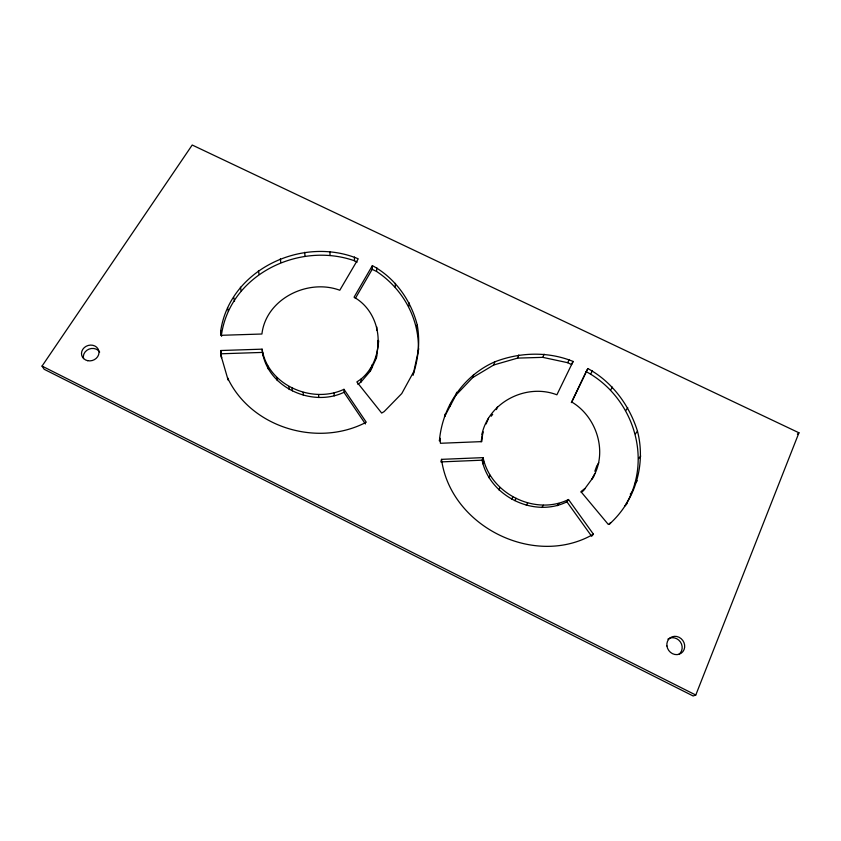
<?xml version="1.0" encoding="UTF-8"?>
<svg xmlns="http://www.w3.org/2000/svg" width="841" height="841" viewBox="0 0 841 841"><rect width="100%" height="100%" fill="white"/><g stroke="black" fill="none" stroke-linecap="round" stroke-linejoin="round"><path stroke-width="1.26" d="M220.731 350.518L221.561 357.803L220.731 350.518L262.098 349.162C265.472 386.555 311.338 407.906 343.969 392.305L343.98 389.309C312.232 404.29 267.596 385.167 262.098 349.162M220.752 330.608L220.752 335.317L261.919 334.014C265.987 298.797 307.964 278.318 339.785 290.25L358.234 258.818C302.96 235.659 230.213 269.046 220.752 330.608L221.582 336.316M357.194 262.098L354.408 260.752L354.481 257.01M357.803 384.274L360.947 382.098L361.073 379.049C386.566 357.719 383.012 313.672 354.061 297.199L372.374 265.63C395.028 277.866 411.049 300.321 417.262 325.162C420.279 342.15 418.261 358.823 413.047 375.16L418.765 348.742M355.291 298.481L372.174 269.33L372.374 265.63M360.947 382.098L370.418 370.965L370.608 367.853M418.24 351.959C420.206 319.79 403.207 289.02 376.568 271.443L376.789 267.764M371.743 368.095L371.943 364.962M376.621 330.387L376.852 327.033M370.418 370.965L376.39 358.024L376.621 354.828M594.85 473.557L591.959 479.044C608.4 453.604 597.247 417.094 571.785 402.04L587.838 368.558C611.996 381.646 629.331 405.11 637.467 431.149C646.14 464.547 635.218 500.91 609.546 523.996M376.39 358.024L378.723 340.91M395.112 286.96L395.47 283.375M481.094 441.798L482.902 431.654L481.788 441.609L440.421 443.281L440.085 438.298L439.401 440.978C442.261 406.876 463.244 375.717 494.771 361.851C519.738 352.169 548.206 351.254 573.11 361.451L556.889 394.797C526.455 383.075 488.852 401.924 481.925 434.377M408.842 306.387L409.283 302.907M627.008 503.591L625.01 505.84C653.762 459.365 633.042 396.92 586.188 371.627L571.312 402.618M416.758 328.516L417.262 325.162M445.204 413.961L444.49 416.789L455.885 395.196L456.674 392.242M450.04 406.266L450.787 403.375M441.062 461.057L441.525 459.354L483.081 457.63C490.534 493.804 535.286 516.038 568.516 499.522L593.42 534.193L591.633 536.253L566.918 501.804L568.516 499.522M455.885 395.196L472.705 377.577L473.599 374.518M221.593 333.972C230.865 274.029 299.554 241.462 354.408 260.752M472.705 377.577L493.741 364.973L494.771 361.851M486.235 423.917L487.233 421.131M487.454 420.963L488.453 418.156M594.829 471.254L597.005 465.315M496.421 409.609L497.494 406.75M493.741 364.973L517.604 358.108L518.792 354.944M566.918 501.804C533.919 518.224 489.483 496.127 482.103 460.185L483.081 457.63M482.681 463.769L483.67 461.236M695.78 695.034L798.95 432.789L192.211 145.02L42.05 366.087L44.153 369.273L693.152 695.98L695.78 695.034L42.05 366.087M489.01 477.741L490.051 475.291M517.604 358.108L542.771 357.351L544.127 354.187M498.881 489.872L499.996 487.507M542.771 357.351L567.675 362.692L569.199 359.57M573.11 361.451L571.554 364.563L567.675 362.692M511.612 499.302L512.81 496.989M514.85 500.626L516.08 498.324M586.188 371.627L587.838 368.558M413.53 372.079L401.767 393.546L384.148 411.596L381.677 413.068L356.847 381.951L361.073 379.049M590.76 373.835L592.442 370.776M526.308 505.315L527.622 503.055M610.577 390.098L612.406 387.133M541.919 507.491L543.349 505.241M557.341 505.662L558.866 503.402M625.82 410.513L627.764 407.675M597.604 464.484L598.792 462.813M581.247 492.427L584.958 488.537L580.921 491.638L608.253 524.395L610.629 522.818L609.368 524.237M583.255 490.881L593.725 476.626M635.439 433.84L637.467 431.149M491.186 416.232L492.689 414.34M638.687 458.608L640.747 456.064M635.176 483.176L637.236 480.779M630.266 494.13L632.295 491.806M797.394 434.114L798.95 432.789M593.42 534.193C534.666 568.316 450.566 526.529 441.525 459.354M440.831 461.909L482.103 460.185M221.572 353.767L262.655 352.411M372.174 269.33L376.568 271.443M343.98 389.309L366.266 422.224C318.108 447.549 251.154 427.995 227.585 377.872L228.121 379.932M343.969 392.305L365.393 423.959M220.72 354.576L228.027 379.743M227.522 307.627L228.31 311.128M233.809 297.661L234.544 301.215M240.421 287.17L241.104 290.776M262.434 352.579L262.981 355.806M267.785 365.898L268.3 369.041M258.46 270.529L259.028 274.219M276.805 377.504L277.257 380.584M377.977 340.416L378.482 344.179M288.873 386.545L289.241 389.572M292.016 387.827L292.374 390.844M280.379 258.681L280.789 262.424M303.138 392.369L303.412 395.354M304.726 252.3L304.978 256.084M318.602 394.545L318.76 397.509M329.956 251.753L330.04 255.527M334.129 392.915L334.192 395.89M83.543 358.571A8.778 7.758 -17.8 0 1 88.978 349.131A8.778 7.758 -17.8 0 1 99.669 352.095M667.859 639.16A9.388 8.568 53.4 0 1 680.295 641.809A9.388 8.568 53.4 0 1 678.803 654.403M666.934 645.993A9.461 8.631 53.2 0 0 681.315 653.142A9.461 8.631 53.2 0 0 679.086 637.289A9.461 8.631 53.2 0 0 666.934 645.993M87.695 360.694A8.841 7.8 -17.6 0 0 98.765 350.655A8.841 7.8 -17.6 0 0 84.268 347.617A8.841 7.8 -17.6 0 0 87.695 360.694"/></g></svg>
